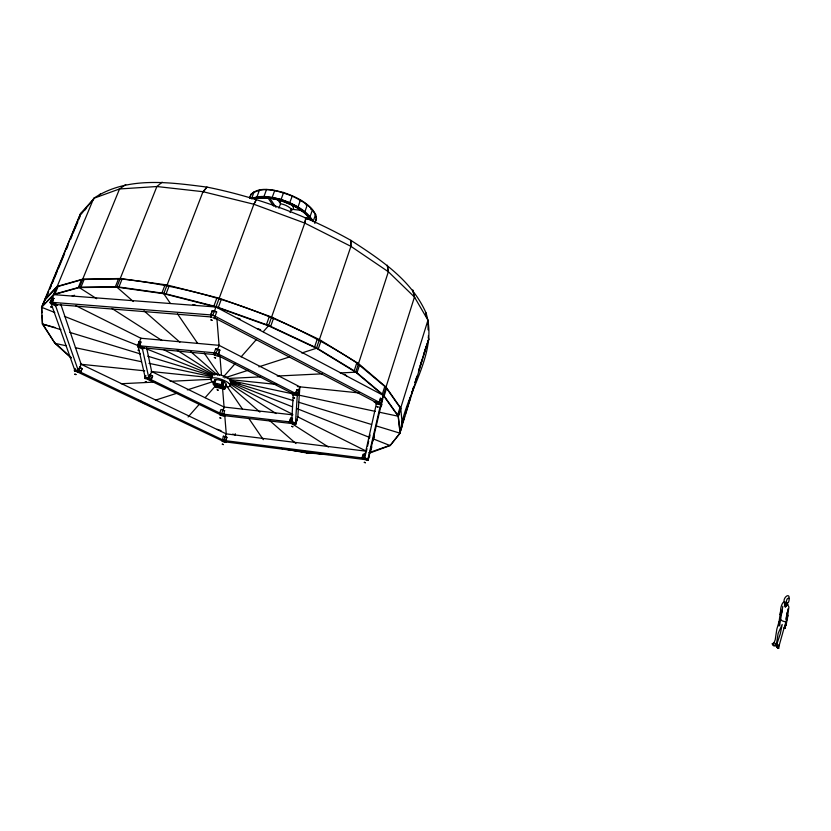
<?xml version="1.0" encoding="UTF-8"?>
<svg xmlns="http://www.w3.org/2000/svg" width="831" height="831" viewBox="0 0 831 831"><rect width="100%" height="100%" fill="white"/><g stroke="black" fill="none" stroke-linecap="round" stroke-linejoin="round"><path stroke-width="1.25" d="M779.312 623.053L779.592 625.629L782.802 606.266M80.971 214.398L94.048 198.526L80.638 213.422L41.55 307.262L42.371 324.017L55.043 343.39L71.113 357.943M251.637 198.516C261.09 194.683 271.581 196.999 281.065 199.544L280.93 200.749C292.076 204.727 304.219 209.9 310.659 220.392M283.589 193.415L283.61 192.501C273.254 190.05 259.615 186.092 250.91 194.402L249.57 198.007M778.657 624.632L780.61 610.868M784.038 628.174L779.011 646.061L777.961 644.638L777.11 644.752L777.276 642.872L780.319 633.752L782.2 624.434L778.148 633.357L776.123 645.864L773.547 645.77L772.165 643.932L774.056 642.685L775.209 639.818L776.84 629.129L779.042 621.733M778.834 645.739C779.758 650.725 775.77 647.796 777.286 644.7M783.997 628.091L784.848 625.961M291.681 422.106L293.281 393.884L217.577 355.336M294.621 393.936L295.317 393.915M299.866 386.83L297.81 416.85L295.421 423.966L297.332 394.32L299.866 386.83L219.072 345.332L140.855 338.248L137.988 345.654L145.363 378.219M297.602 394.735L295.67 393.749L290.808 393.229L292.741 394.216L292.699 394.995L297.55 395.504L299.004 390.612L297.072 389.625L295.389 393.323L291.338 392.897M297.55 395.504L299.004 390.612M786.105 618.856L786.999 612.769M787.871 608.936L785.274 627.997M787.03 602.35C788.474 605.3 790.042 597.78 788.484 598.185C785.388 598.413 786.947 606.609 784.983 601.924M292.564 418.346L290.673 418.107L289.354 422.023L291.245 422.262L291.993 419.624M291.733 422.096L291.816 421.41L295.504 423.291L295.421 423.966M787.985 615.314L786.105 625.026M292.969 422.896L293.738 422.896M289.354 422.023L295.659 424.506L296.709 419.728L296.615 420.403M297.072 419.915L295.659 424.506M779.021 623.032L778.959 625.972L779.301 623.728M781.67 613.008L782.293 609.715M778.803 622.99L778.886 625.338M376.35 403.98L364.227 458.193L223.923 440.482L78.415 371.135L81.147 364.279L60.767 304.239M81.147 364.279L226.261 433.886L366.419 451.223L366.99 448.719M367.551 446.216L368.673 441.219M369.234 438.726L370.075 434.977M380.64 404.427L367.738 459.938L224.038 441.728M381.055 404.385L381.242 403.606L379.31 402.588L374.147 402.048L376.079 403.056L375.903 403.845L381.055 404.385L382.582 399.347L380.66 398.329L379.009 402.162L374.698 401.705M382.582 399.347L381.969 400.085L382.156 399.296L380.234 398.288M787.559 604.23L785.378 606.682C784.994 596.191 780.039 606.121 780.652 611.471M249.747 198.464L250.91 194.402M786.957 603.742L787.373 602.953M787.746 604.49L785.264 607.17A10.502 5.474 -89.5 0 1 784.443 603.399L784.578 602.039M361.932 458.099L363.812 458.359L363.999 457.746L368.164 459.855L367.977 460.467L361.932 458.099L363.147 454.266L365.557 454.079M366.055 452.376L364.269 458.182L362.389 457.933L363.5 454.443L365.37 454.692M366.471 459.221L365.682 459.107M404.52 416.591L402.671 422.595L404.531 416.653M407.865 405.767L405.268 414.181L407.865 405.86M410.462 397.353L408.603 403.367L410.452 397.467M411.76 393.146L413.62 387.111M415.116 382.27L416.975 376.235M418.471 371.395L419.582 367.769M420.133 366.004L422.75 357.507M423.498 355.076L426.126 346.579M402.308 423.852L401.747 425.669L402.1 424.423M411.75 393.26L413.609 387.225M415.095 382.405L416.954 376.381M419.188 369.141L419.738 367.375M420.112 366.17L421.971 360.114M422.719 357.683L427.207 343.151M400.095 432.182L428.578 339.557L428.38 335.672M399.742 433.408L402.422 425.555L400.698 408.031L386.031 387.038L358.493 363.604L319.416 339.547L271.602 317.026L219.197 298.215L167.114 284.991L120.256 278.51L82.705 279.143L57.183 286.425L44.884 299.264L45.279 300.136M50.639 302.214L93.706 198.339C126.977 175.975 169.617 182.363 207.075 187.11C257.475 197.269 306.026 215.177 350.869 240.346C380.099 259.324 411.283 279.735 425.95 312.747C439.08 354.266 404.676 393.073 400.075 433.2L390.113 445.572L369.93 452.968L383.371 395.431L355.71 372.184L316.476 348.251L268.506 325.804L215.956 307.003L163.759 293.707L116.828 287.111L79.267 287.568L53.776 294.641L41.55 307.262L54.794 312.518M787.591 616.571L788.91 607.025L787.03 603.462M368.829 456.458L369.026 455.845L369.182 456.635M397.665 415.033L399.991 407.512M93.706 198.339L119.539 188.959L156.882 186.528L203.003 191.701L253.881 204.249L304.759 223.082L350.911 246.34L388.368 271.758L414.461 297.041L427.955 320.184L398.163 416.217L400.075 433.2L376.495 426.002M398.35 416.611L400.677 409.112M41.976 312.778L41.685 306.93L53.922 294.299L79.412 287.214L116.974 286.747L163.894 293.343L216.091 306.639L268.631 325.44L316.59 347.898L355.824 371.821L383.486 395.089L398.267 415.874L400.168 432.868L390.113 445.572L373.244 438.882M382.353 394.133L384.795 386.425M380.93 403.17L414.461 297.041L412.747 289.988L414.711 298.017M381.055 402.993L381.668 401.061M363.812 458.359L365.214 453.903M384.13 395.992L386.55 388.295M380.224 408.437L381.585 404.115M381.273 406.317L381.938 404.188M372.496 441.541L374.345 435.652M374.282 436.981L372.828 440.472M371.841 446.881L367.738 459.938L367.925 459.335L364.456 457.569M367.977 460.467L369.369 456.022M379.31 402.588L380.66 398.329M357.008 372.828L359.563 364.965M354.203 370.844L356.769 362.97L385.916 387.391L400.594 408.364M313.308 453.082L306.681 452.937L285.282 449.156M289.842 421.857L290.673 418.107M291.245 422.262L292.232 419.323M318.273 348.916L320.974 340.939M295.67 393.749L297.072 389.625M297.28 395.089L298.225 392.284M314.606 346.963L317.317 338.975M280.951 199.845L283.61 192.501C295.774 196.802 308.997 202.639 315.624 214.367L313.079 221.628C300.074 203.19 273.42 192.979 251.523 198.817L254.213 191.556M315.032 222.324L316.466 218.719L315.624 214.367M314.814 223.435L316.466 218.719M226.489 439.744L225.71 441.947L226.759 437.262L223.352 436.223L222.199 441.365L225.606 442.404L226.458 439.983M305.974 214.169L308.311 216.787L309.973 216.86L312.549 209.568L310.877 209.505M270.677 326.396L273.513 318.346M234.965 434.738L235.318 433.751M222.064 439.859L223.799 440.69L226.261 433.886M266.439 324.651L269.286 316.601M225.606 442.404L226.759 437.262M222.833 410.348L224.619 410.701L220.994 409.454L219.633 413.267L221.472 414.16L224.079 407.034L292.813 414.846M219.633 413.267L219.789 414.949L223.394 416.04L224.609 410.556M215.852 379.725L214.678 379.819L213.224 383.849L214.523 383.392L215.852 379.725L215.021 379.996L213.692 383.652L217.982 385.781L215.374 386.924L216.922 387.693L219.394 386.914L223.996 389.209L225.076 386.218M220.589 387.08L224.619 388.409L226.271 384.93L224.837 388.95L223.996 389.209M290.092 212.528L291.276 209.215L301.591 210.388M215.509 379.549L214.045 383.579L218.678 385.885L221.119 384.795L222.666 385.563L224.173 381.834L222.718 385.875L220.225 386.654L224.619 388.409M221.119 384.795L222.615 381.097L221.171 385.106L218.678 385.885M278.904 208.176L280.504 203.751L277.024 198.578M274.781 190.341L272.111 197.674L272.599 198.702C299.825 204.717 258.566 193.81 255.19 199.149M214.138 352.998L215.665 348.791L219.727 350.028L218.189 354.245L218.366 356.354L214.325 355.117L214.138 352.998L216.122 353.185L219.072 345.332M272.703 198.401L258.202 198.204L256.852 197.144L259.542 189.863M219.727 350.028L218.491 355.793M213.016 317.712L215.219 318.865L215.011 316.455L216.652 311.999L214.45 310.836L212.321 310.669L210.679 315.126L210.897 317.546M218.304 307.428L221.275 299.378M266.564 189.437L263.884 196.75L264.944 197.529M213.889 306.078L216.87 298.028M212.321 310.669L210.845 314.928L211.032 316.943M210.679 315.126L212.798 315.292L214.45 310.836M214.253 311.625L253.881 204.249L256.519 199.305L253.881 204.436M290.414 421.961L221.607 413.952L148.978 378.604L151.657 371.55L146.64 347.836M150.162 374.314L150.318 375.072L152.624 376.059L151.149 379.944L149.206 378.998L150.525 374.345L148.811 377.845L145.186 377.461M149.414 405.653L144.812 403.336M151.149 379.944L144.864 378.531L145.425 375.841M145.228 377.565L145.976 375.622M149.206 378.998L150.525 374.345M161.9 293.063L164.985 285.075M166.086 293.904L169.15 285.895M137.416 345.821L144.355 348.511L142.485 348.334L142.672 349.186L137.614 346.672L138.995 341.738L140.875 341.915L139.868 345.831L144.085 347.929M137.614 346.672L138.995 341.738M139.296 345.997L140.875 341.915M785.492 627.436L785.004 628.194M80.358 372.059L82.061 368.663L80.565 372.433L74.51 371.073L74.998 368.445M115.364 286.768L118.501 278.894L120.111 278.873C204.727 287.744 287.381 317.006 358.379 363.957M162.17 182.145L156.882 186.528L116.828 287.111L133.324 301.518M118.916 287.027L122.053 279.133M74.51 371.073L75.268 369.193M80.565 372.433L78.623 371.509L79.869 366.99L78.156 370.377L74.728 370.024M79.869 366.99L78.363 370.761L74.239 370.325M78.311 287.526L81.469 279.808M125.73 184.586L119.539 188.959L79.267 287.568L96.687 298.713M80.96 287.204L84.108 279.465M42.101 315.333L42.506 323.695L55.043 343.39L66.459 345.81M780.174 613.06L780.86 612.863L781.42 613.922M50.805 302.276L52.093 299.15L51.761 298.194L53.641 298.339L52.519 302.359L57.027 304.603M54.971 294.008L58.097 286.466M51.761 298.194L50.037 302.37L51.906 302.515L53.641 298.339M42.184 306.41L45.248 299.067M41.727 307.657L44.344 301.373M45.747 298.215L48.717 291.058M49.715 288.679L80.638 213.422M46.515 297.166L47.949 293.592M49.87 289.105L51.314 285.511M52.28 283.205L53.714 279.735M54.192 278.738L57.079 271.664M58.295 268.87L62.148 259.615M62.18 259.428L64.589 253.632M66.48 249.207L67.965 245.519M70.593 239.328L72.089 235.609M73.055 233.293L74.51 229.803M74.935 228.899L77.896 221.68M78.862 219.353L80.306 215.863M53.392 294.849L56.518 287.318M777.203 645.479L777.13 646.892M785.388 627.312L784.35 628.278M785.056 627.249L784.204 628.194M789.18 598.642C789.72 591.942 782.636 597.998 784.267 602.122M77.304 371.187L76.483 371.01M779.987 614.379L780.725 614.016L781.182 614.93M776.995 647.422L778.761 648.377M785.399 623.894L784.391 627.467M147.814 378.614L147.066 378.541M427.508 341.645L428.91 339.661L428.349 337.459M291.878 196.5L292.398 195.784L289.24 203.834L282.228 200.894M304.655 223.227L306.005 217.649L304.759 223.082L268.506 325.804L263.365 331.621M215.748 353.746L216.974 354.058M84.772 210.129L86.372 208.29M98.536 195.981L100.416 193.831M188.118 416.954L199.18 404.417M205.132 397.665L215.343 386.093M223.134 377.243L235.121 363.656M241.115 356.863L256.519 339.391M786.053 619.282L786.677 618.96L787.237 619.822M57.007 287.152L57.183 286.425M221.119 414.44L222.209 414.773M776.299 644.077L774.056 642.685M250.806 194.693C262.419 184.856 279.673 191.597 292.294 196.085C301.923 201.06 314.679 207.033 316.362 219.02M776.154 645.022L773.931 645.272L772.352 643.589M786.23 617.921L787.508 618.576M299.534 200.416L300.531 199.928L297.914 207.251C294.299 206.805 303.46 212.861 304.811 211.947L307.397 204.634L306.016 204.852M299.43 200.718L300.417 200.229M350.703 246.433L350.869 240.346L350.911 246.34L316.476 348.251L301.767 352.998M139.608 346.496L140.782 346.963M390.217 445.25L368.808 452.76M118.719 189.572L119.539 188.959M225.43 385.22L226.271 384.93M155.667 400.095L177.595 393.021M187.349 389.884L212.933 381.637M224.567 377.887L247.846 370.377M258.877 366.824L289.51 356.946M217.982 385.781L215.696 386.508L217.234 387.267M255.294 198.848L257.309 198.214M72.141 295.94L74.603 295.275M378.147 402.682L379.289 403.025M776.133 645.51L773.817 645.51L772.726 644.513M52.436 303.076L53.62 303.595L52.831 303.533M388.087 271.789L387.319 265.203L388.368 271.758L355.71 372.184L340.274 372.942M121.212 383.735L154.691 382.083M170.147 381.325L211.354 379.289M227.092 378.521L260.529 376.869M277.253 376.048L322.262 373.825M120.111 278.873L82.56 279.496L57.048 286.757L44.781 300.323M223.56 440.856L224.495 441.261M317.078 453.352L322.231 453.705M328.567 454.464L306.681 452.937L304.728 451.233M785.783 622.024L782.272 620.892L780.319 619.355M53.776 294.641L215.956 307.003L383.371 395.431L398.163 416.217L379.185 412.186M52.218 298.422L54.088 298.568M212.341 310.877L216.652 311.999M51.927 302.318L211.676 314.991M211.863 317.006L55.147 304.458L78.623 371.509M55.438 305.06L57.318 305.206L51.906 302.515M139.265 345.779L215 352.863M142.205 347.753L215.156 354.629M80.306 364.196L144.698 370.834M151.138 371.499L211.676 377.741M229.325 379.559L276.827 384.452M297.363 386.571L358.982 392.918M152.624 376.059L150.92 379.549L148.51 379.289M298.952 391.391L296.667 389.573M144.687 377.773L149.04 378.24M376.453 403.502L379.674 403.845M304.697 217.67L309.558 218.231M306.359 218.802L310.223 219.249L308.415 216.486M221.472 414.16L223.248 414.368M222.999 415.5L292.876 423.665M226.77 437.397L223.352 436.223M223.799 440.69L225.481 440.897M286.643 449.083L289.811 449.633M291.681 449.966L306.774 452.635M280.244 448.273L282.769 448.709M427.955 320.184L428.09 329.865M400.698 408.031L400.428 408.696M75.341 347.701L141.332 361.703M148.946 363.324L212.393 376.786M229.907 380.505L293.166 393.925M298.225 395.005L375.394 411.387M192.948 304.53L195.451 305.164M232.649 434.125L235.464 434.873M54.908 327.476L42.371 324.017L60.975 329.689M231.413 381.356L240.138 384.015M69.648 332.338L140.325 353.913M147.762 356.187L212.227 375.861M230.094 381.315L293.374 400.635M298.329 402.142L371.53 424.485M217.203 429.315L221.015 430.635M237.697 318.117L240.086 318.969M257.34 328.536L260.602 329.699M281.065 199.544C293.239 203.844 306.483 209.63 313.183 221.326M64.423 316.341L137.853 345.478M146.277 348.823L212.487 375.093M231.07 382.468L292.522 406.847M297.342 408.759L369.629 437.449M222.874 441.178L74.987 370.771L51.065 303.419M80.129 367.738L82.061 368.663M81.718 368.632L79.527 366.949M222.428 381.149L224.173 381.834M147.669 379.341L220.568 414.794M151.657 371.55L224.079 407.034M221.171 385.106L222.718 385.875M214.523 383.392L218.813 385.522M220.225 386.654L224.837 388.95M213.224 383.849L217.847 386.145M55.77 305.995L50.369 303.315L50.037 302.37M75.725 305.631L141.561 338.601M163.51 349.591L214.325 375.051M292.647 414.274L230.364 383.081A10.252 3.179 19.4 0 0 222.646 375.664A10.252 3.179 19.4 0 0 212.528 376.838M297.269 416.58L366.471 451.243M290.445 204.094L295.929 206.877M291.328 421.587L295.753 423.831M218.563 354.151L296.189 393.728M216.122 353.185L218.189 354.245M219.737 350.204L215.665 348.791M215.25 316.289L379.788 402.568M212.798 315.292L215.011 316.455M214.284 317.712L376.63 402.713M140.273 400.926L142.548 402.131M137.884 400.023L144.698 403.627M111.925 308.467L162.003 340.523M177.252 350.277L215.354 374.667M229.283 383.579L276.1 413.547M290.258 422.605L328.37 446.995M777.556 647.65L777.068 647.048M344.709 374.262L346.62 375.851M144.002 310.836L179.901 342.195M190.569 351.523L217.743 375.248M229.709 385.698L259.906 412.083M268.683 419.738L295.961 443.567M55.168 343.078L71.258 357.652M291.276 209.215L291.982 210.233M267.946 197.861L273.565 206.098M170.262 303.232L163.759 293.707L203.003 191.701L207.044 187.11L203.117 191.909M177.481 313.827L197.716 343.483M204.218 353.019L219.384 375.259M226.344 385.47L242.299 408.852M248.822 418.419L263.313 439.672M269.701 198.058L275.996 207.314M785.326 624.102L786.105 625.359M142.475 348.989L148.978 378.604M777.089 645.749L777.234 646.456M214.294 352.791L214.45 354.567M222.189 439.651L222.303 440.908M215.177 316.247L215.343 318.263M223.383 414.16L223.497 415.562M216.901 318.616L219.104 345.727M219.935 356.052L221.513 375.425M222.583 388.596L224.152 407.99M224.682 414.461L226.261 433.865M425.939 312.736L426.137 316.538M213.941 382.759A10.263 3.147 19.4 0 1 213.889 377.835A10.263 3.147 19.4 0 1 228.213 382.769A10.263 3.147 19.4 0 1 225.689 386.81M214.897 381.19A6.16 1.891 19.4 0 1 221.077 380.577A6.16 1.891 19.4 0 1 225.617 384.94M277.679 200.344A9.775 4.155 20.7 0 1 281.844 200.448M290.84 204.312A9.775 4.155 20.7 0 1 293.198 209.277M280.649 203.761A9.785 4.145 20.7 0 1 291.12 208.986M293.353 397.634L294.538 398.049L293.353 397.634M291.743 426.365L292.855 426.76L291.743 426.365M279.528 201.923C280.151 203.72 281.148 200.344 279.528 201.923M376.859 406.598L378.074 407.024L376.859 406.598M364.3 462.327L365.37 462.711L364.3 462.327M50.805 306.899L52.031 307.449L50.805 306.899M74.852 374.158L75.953 374.584L74.852 374.158M138.175 350.204L139.359 350.672L138.175 350.204M145.352 381.72L146.464 382.146L145.352 381.72M210.939 319.914L212.227 320.434L211.022 319.873M214.377 357.475L215.582 357.953L214.377 357.475M218.491 386.155L219.623 386.602L218.563 386.135M217.182 389.801L218.304 390.248L217.244 389.781M219.914 417.868L220.984 418.284L219.976 417.848M222.324 444.17L223.331 444.564L222.324 444.17M215.146 386.197A6.16 1.88 19.4 0 0 224.848 388.285A6.16 1.88 19.4 0 0 217.504 383.61A6.16 1.88 19.4 0 0 215.146 386.197"/></g></svg>
